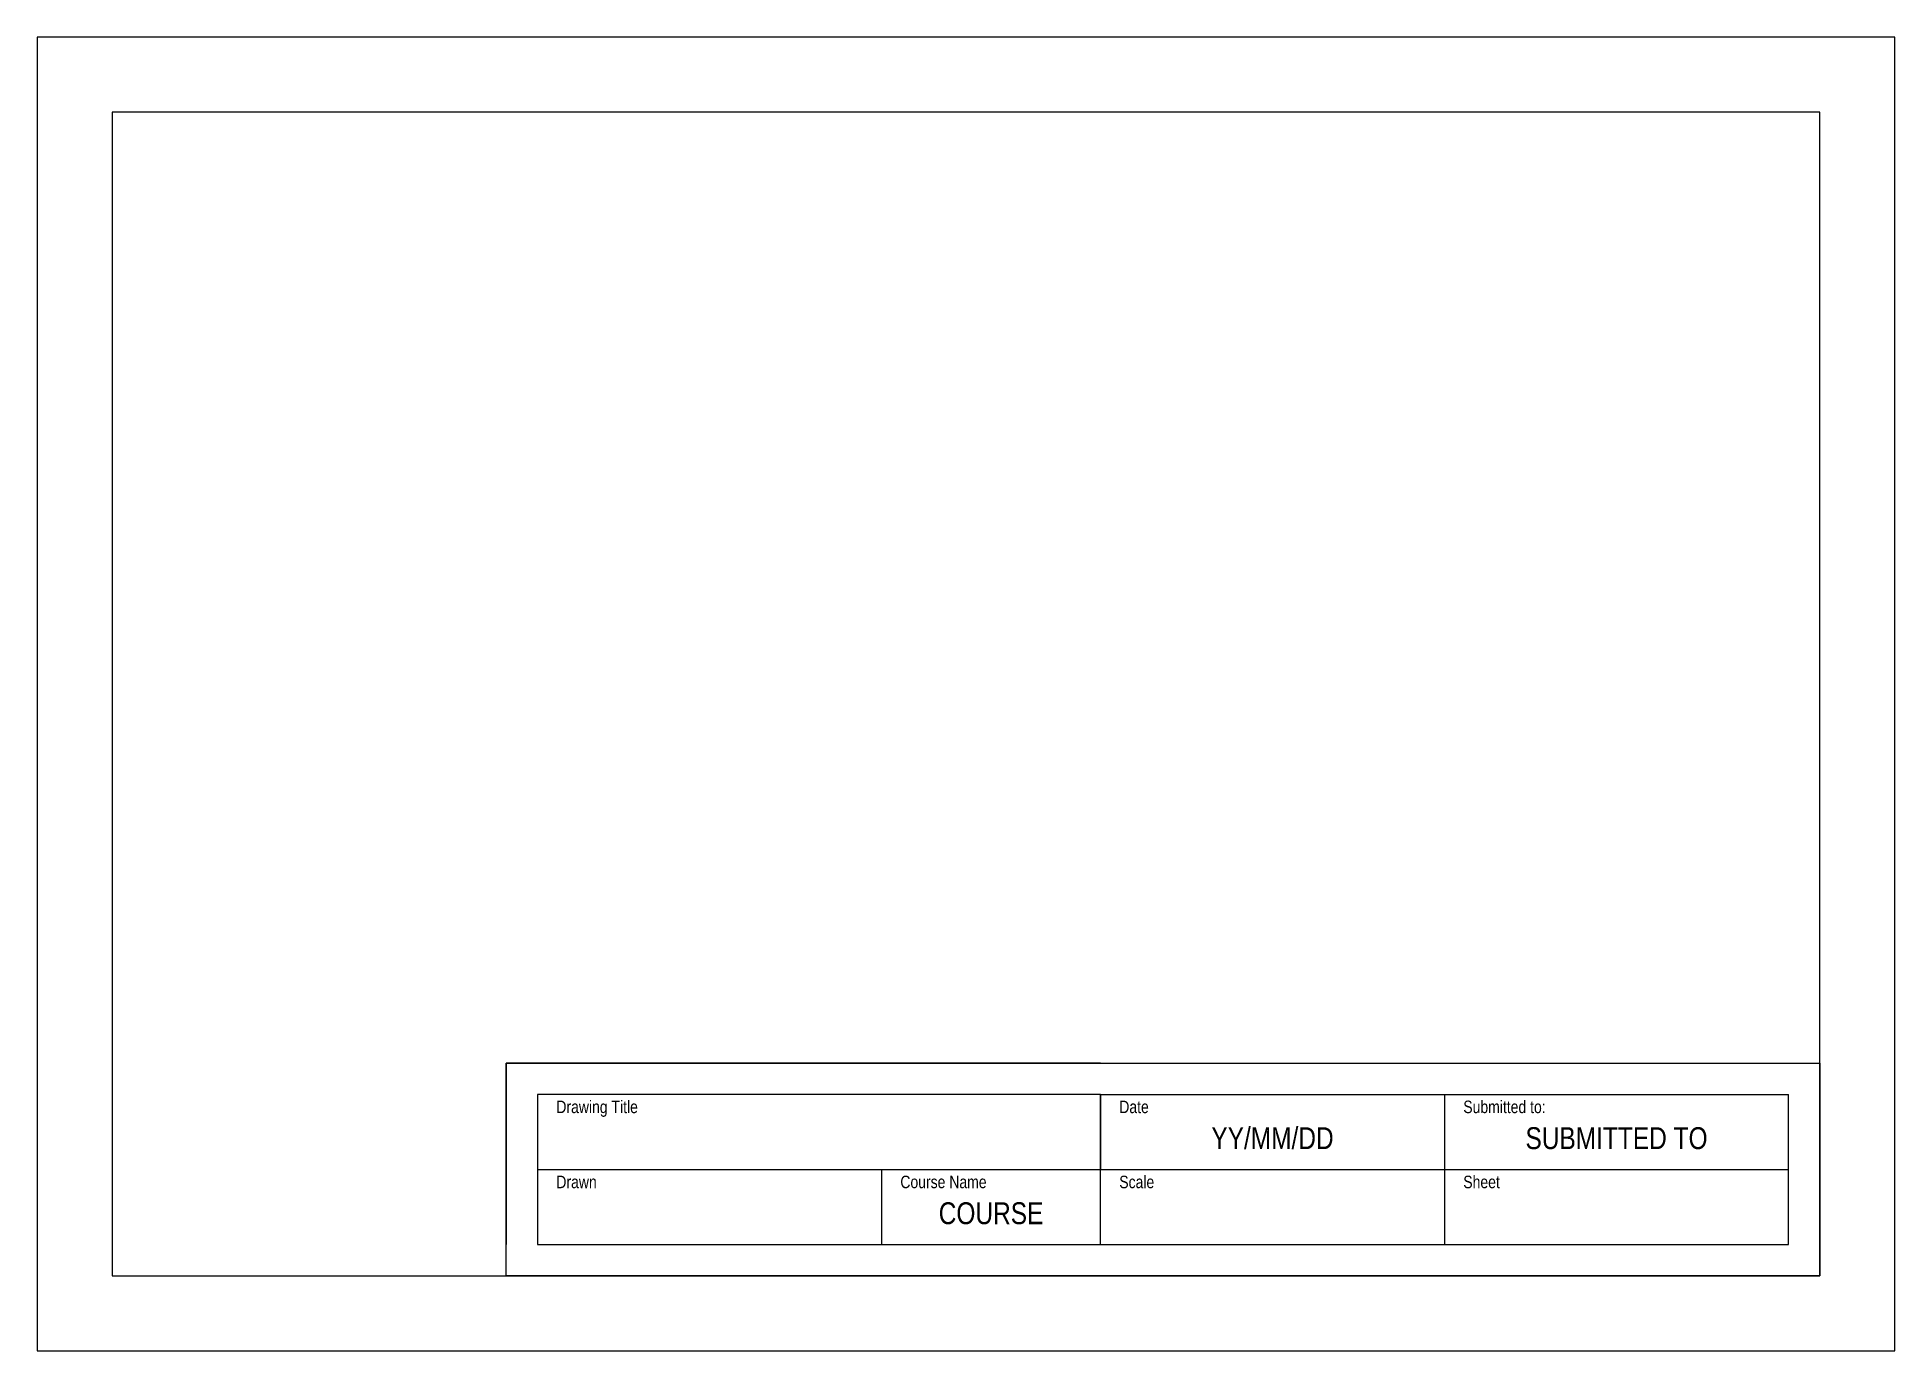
# Paper-space layout 'A4' of a CAD drawing. Header units: metres, sheet in millimetres. Extents: x -1 to 296, y -1 to 209.
import ezdxf
from ezdxf.enums import TextEntityAlignment as Align

# ---------------------------------------------------------------- set-up
doc = ezdxf.new("R2010")
doc.units = ezdxf.units.M
doc.layers.add('G-ANNOTATIONS', color=1, linetype='Continuous', lineweight=9)
doc.layers.add('G-BORDER LR', color=4, linetype='Continuous', lineweight=25)
doc.styles.add('001 Drawing Text', font='arial.ttf', dxfattribs={"width": 0.8, "height": 2})
doc.styles.add('001 Title Text', font='arial.ttf', dxfattribs={"width": 0.8, "height": 3.5})

# ---------------------------------------------------------------- blocks, each defined once
blk = doc.blocks.new('A4 border and title block')
at = {"layer": 'Defpoints'}
blk.add_lwpolyline([(297, 0), (297, 210), (0, 210), (0, 0)], close=True, dxfattribs=at)
at = {"layer": 'G-BORDER LR'}
for p, q in [((170, 46), (75, 46)), ((75, 46), (75, 17)), ((170, 41), (80, 41)), ((80, 41), (80, 17)), ((170, 17), (170, 41)), ((225, 41), (225, 17)), ((280, 17), (280, 41)), ((80, 29), (83, 29)), ((135, 29), (135, 17)), ((225, 17), (280, 17))]:
    blk.add_line(p, q, dxfattribs=at)
for points in [[(285, 12), (285, 198), (12, 198), (12, 12)], [(75, 46), (285, 46), (285, 12), (75, 12)]]:
    blk.add_lwpolyline(points, close=True, dxfattribs=at)
for points in [[(170, 41), (225, 41)], [(170, 41), (170, 29)], [(225, 41), (280, 41)], [(80, 29), (170, 29)], [(170, 29), (280, 29)], [(80, 17), (170, 17)], [(170, 17), (225, 17)]]:
    blk.add_lwpolyline(points, dxfattribs=at)
at = {"layer": 'G-ANNOTATIONS', "style": '001 Drawing Text', "width": 0.8}
for s, p in [('Drawing Title', (83, 39)), ('Date', (173, 39)), ('Submitted to:', (228, 39)), ('Drawn', (83, 27)), ('Course Name', (138, 27)), ('Scale', (173, 27)), ('Sheet', (228, 27))]:
    blk.add_text(s, height=2, dxfattribs=at).set_placement(p, align=Align.MIDDLE_LEFT)
at = {"layer": 'G-ANNOTATIONS', "style": '001 Title Text', "width": 0.8}
for tag, p in [('DRAWINGTITLE', (125, 33.93)), ('DATE', (197.5, 34)), ('SUBMITTED_TO', (252.5, 34)), ('YOURNAME', (107.5, 22)), ('COURSE_NO', (152.5, 22)), ('SCALE', (197.5, 22)), ('SHEET', (252.5, 21.98))]:
    blk.add_attdef(tag, text='', height=3.5, dxfattribs=at).set_placement(p, align=Align.MIDDLE_CENTER)

psp = doc.layouts.new('A4')

# ---------------------------------------------------------------- block references
at = {"layer": 'G-ANNOTATIONS'}
psp.add_blockref('A4 border and title block', (-0.74, -0.76), dxfattribs=at).add_auto_attribs({'SUBMITTED_TO': 'SUBMITTED TO', 'DATE': 'YY/MM/DD', 'COURSE_NO': 'COURSE'})

doc.saveas('drawing.dxf')
